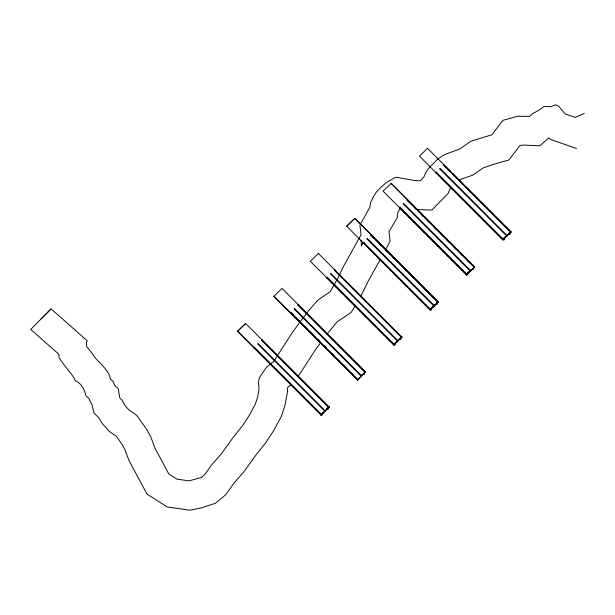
<?xml version="1.0" encoding="UTF-8"?>
<svg xmlns="http://www.w3.org/2000/svg" width="615" height="615" viewBox="0 0 615 615"><rect width="100%" height="100%" fill="white"/><g stroke="black" fill="none" stroke-linecap="round" stroke-linejoin="round"><path stroke-width="0.92" d="M334.683 269.877C333.722 270.492 335.052 269.516 335.083 270.269M371.068 234.845C370.107 235.46 371.437 234.484 371.468 235.245M407.453 199.814C406.492 200.429 407.822 199.46 407.845 200.213M443.822 164.943L443.438 165.066L510.604 232.278M237.536 331.3L245.639 323.475L329.094 407.038L320.999 414.933L237.536 331.3L245.639 323.475M254.241 347.221L253.826 347.721C254.925 348.82 253.08 347.621 254.241 347.221L321.399 414.541M258.6 352.487L258.992 352.887M262.313 340.333L261.921 339.826L261.513 340.218L328.679 407.537M263.366 357.261L263.766 357.661M266.687 344.707L267.079 345.107M268.14 362.035L268.532 362.435M357.377 380.062L365.479 371.952L357.384 379.901L273.921 296.276L282.016 288.443L365.471 372.006L357.377 380.062L356.984 379.501M271.453 349.481L271.853 349.874M272.906 366.809L273.306 367.209M277.673 371.583L278.072 371.975M280.993 359.022L281.393 359.421M282.446 376.349L282.846 376.749M285.76 363.796L286.16 364.195M287.213 381.123L287.612 381.523M290.534 368.57L290.926 368.969M294.985 317.463L295.377 317.855M291.987 385.897L292.379 386.297M298.698 305.301L298.306 304.794L297.898 305.186L365.064 372.506M299.751 322.229L300.151 322.629M296.753 390.671L297.153 391.071M303.064 309.676L303.464 310.075M300.066 378.11L300.466 378.509M304.525 327.003L304.917 327.403M301.527 395.445L301.919 395.837M307.838 314.45L308.238 314.849M304.84 382.884L305.24 383.283M309.291 331.777L309.691 332.177M306.293 400.211L306.693 400.611M312.605 319.223L313.004 319.615M309.606 387.658L310.006 388.057M318.401 253.465L401.849 337.082M314.057 336.551L314.457 336.951M311.059 404.985L311.459 405.385M317.378 323.997L317.771 324.389M318.831 341.325L319.223 341.717M315.833 409.759L316.225 410.159M322.145 328.764L322.544 329.163M319.147 397.205L319.546 397.598M323.598 346.091L323.997 346.491M320.992 415.094L329.094 406.984L320.992 415.094L320.6 414.533M326.919 333.538L327.311 333.937M323.921 401.972L324.313 402.371M331.37 282.431L331.762 282.831M328.372 350.865L328.764 351.265M324.835 411.235L257.677 343.916L258.077 343.524L325.243 410.843M331.685 338.312L332.085 338.711M336.136 287.205L336.536 287.597M333.138 355.639L333.538 356.039M339.449 274.644L339.849 275.043M336.451 343.085L336.851 343.478M340.902 291.979L341.302 292.371M337.904 360.413L338.304 360.813M430.139 309.998L346.699 226.159L354.786 218.387L438.249 301.888L430.139 309.998L429.754 309.437L431.776 307.492M344.223 279.418L344.615 279.817M341.225 347.852L341.625 348.251M345.676 296.745L346.076 297.145M342.678 365.187L343.078 365.579M348.989 284.192L349.389 284.591M345.991 352.626L346.391 353.025M350.442 301.519L350.842 301.919M347.444 369.953L347.844 370.353M353.763 288.965L354.155 289.358M350.765 357.4L351.157 357.799M355.216 306.293L355.608 306.693M352.218 374.727L352.61 375.127M358.53 293.739L358.929 294.131M355.532 362.174L355.931 362.573M359.983 311.067L360.382 311.459M357.784 379.509L290.626 312.189C289.465 312.597 291.302 313.788 290.211 312.689L290.618 312.297M363.296 298.506L363.696 298.905M360.298 366.947L360.697 367.339M367.747 247.399L368.147 247.799M364.749 315.833L365.149 316.233M361.22 376.203L294.062 308.884L294.462 308.492L361.628 375.811M368.07 303.28L368.47 303.679M365.072 371.714L365.456 372.275M372.521 252.173L372.921 252.573M369.523 320.607L369.923 321.007M375.834 239.619L376.234 240.011M372.836 308.054L373.236 308.453M377.287 256.947L377.687 257.339M374.289 325.381L374.689 325.781M380.608 244.386L381 244.785M377.61 312.827L378.002 313.22M382.061 261.721L382.453 262.113M379.063 330.155L379.455 330.555M385.374 249.16L385.774 249.559M382.376 317.601L382.776 317.993M468.83 271.815L466.139 274.413L466.524 274.974L474.634 266.864L391.171 183.355L474.619 267.025M386.827 266.487L387.227 266.887M383.829 334.929L384.229 335.321M390.148 253.934L390.54 254.333M387.15 322.368L387.542 322.767M391.601 271.261L391.993 271.661M388.603 339.695L388.995 340.095M394.915 258.707L395.314 259.1M391.916 327.142L392.316 327.541M396.368 276.035L396.767 276.435M393.754 345.03L401.864 336.92L393.754 345.03L393.369 344.469L394.715 343.17M394.169 344.477L327.011 277.157C325.85 277.565 327.687 278.756 326.596 277.657L327.003 277.273M399.681 263.481L400.081 263.873M396.683 331.916L397.082 332.315M404.132 212.367L404.532 212.767M401.134 280.809L401.534 281.201M397.605 341.171L330.447 273.852L330.847 273.46L398.013 340.779M404.455 268.248L404.847 268.647M401.449 337.474L334.283 270.154M401.457 336.689L401.841 337.251M408.906 217.141L409.298 217.541M405.908 285.583L406.307 285.975M412.219 204.587L412.619 204.987M409.221 273.022L409.621 273.421M413.672 221.915L414.072 222.315M410.674 290.349L411.074 290.749M416.993 209.361L417.385 209.753M413.995 277.796L414.387 278.195M418.446 226.689L418.838 227.081M415.448 295.123L415.84 295.523M421.759 214.128L422.159 214.527M418.761 282.569L419.161 282.962M423.212 231.463L423.612 231.855M420.214 299.897L420.614 300.297M426.526 218.902L426.925 219.301M423.527 287.343L423.927 287.735M427.979 236.229L428.378 236.629M424.98 304.671L425.38 305.063M431.3 223.675L431.699 224.075M428.301 292.11L428.701 292.509M436.158 172.069C435.766 173.246 435.774 173.092 436.158 172.069L503.324 239.389M432.752 241.003L433.152 241.403M436.066 228.449L436.466 228.849M433.068 296.884L433.467 297.283M440.517 177.343L440.917 177.735M437.519 245.777L437.918 246.177M433.99 306.139L366.824 238.82L367.232 238.436L434.398 305.755M440.84 233.223L441.232 233.615M437.834 302.442L370.668 235.122M437.842 301.658L438.226 302.219M445.291 182.109L445.683 182.509M442.293 250.551L442.685 250.943M449.004 169.955L448.596 169.717M445.606 237.99L446.006 238.389M450.057 186.883L450.457 187.283M447.059 255.325L447.459 255.717M453.77 174.729L453.363 174.491M450.372 242.764L450.772 243.163M454.831 191.657L455.223 192.057M451.833 260.091L452.225 260.491M455.146 247.538L455.546 247.937M459.597 196.431L459.997 196.831M456.599 264.865L456.999 265.265M459.912 252.311L460.312 252.704M464.363 201.205L464.763 201.597M461.365 269.639L461.765 270.039M467.684 188.644L468.077 189.043M464.686 257.085L465.078 257.477M469.137 205.971L469.529 206.371M466.524 274.974L474.634 266.864M466.939 274.421L399.773 207.101C398.589 207.478 400.465 208.708 399.366 207.601L466.531 274.805L474.626 266.918M472.451 193.418L472.85 193.817M469.453 261.852L469.852 262.251M473.904 210.745L474.303 211.145M470.375 271.107L403.209 203.788L403.617 203.404L470.783 270.723M477.225 198.191L477.617 198.591M474.219 267.41L407.053 200.09M474.227 266.626L474.611 267.187M478.678 215.519L479.07 215.919M481.991 202.965L482.391 203.357M483.444 220.293L483.844 220.685M486.757 207.732L487.157 208.131M488.21 225.067L488.61 225.459M491.531 212.506L491.923 212.905M492.984 229.833L493.384 230.233M496.297 217.28L496.697 217.679M497.75 234.607L498.15 235.007M501.071 222.053L501.463 222.453M502.909 239.942L419.461 156.102L427.556 148.323L511.011 231.886L502.909 239.942L502.524 239.381L505.215 236.783M505.838 226.827L506.237 227.219M506.76 236.083L439.594 168.764L440.002 168.372L507.167 235.691M254.518 347.744L255.34 348.382M273.598 366.84L274.421 367.47M290.903 312.72L291.725 313.35M292.671 385.928L293.501 386.558M309.983 331.808L310.806 332.438M327.288 277.688L328.11 278.318M311.751 405.016L312.013 405.646L312.697 405.562M329.056 350.896L329.317 351.526L330.001 351.442M321.291 414.564L322.114 415.194L321.991 414.172M346.368 296.776L347.191 297.414M363.673 242.656L364.357 243.348M348.136 369.984L348.959 370.622M365.441 315.864L366.271 316.502M382.745 261.744L382.799 262.167M389.287 339.726L389.549 340.356M406.592 285.606L406.853 286.236M423.904 231.486L424.043 232.024M441.209 177.366L441.263 177.789M425.672 304.694L426.502 305.332M442.977 250.574L443.123 251.12M436.304 303.825L437.134 304.463L437.004 303.441M460.289 196.462L460.343 196.885M462.057 269.67L462.203 270.208M479.362 215.55L479.416 215.973M450.764 187.06L448.227 193.302L431.938 209.999L416.578 209.584M264.112 357.161L264.742 357.984M268.886 361.928L268.97 362.604L269.654 362.696M283.192 376.249L283.822 377.072M305.271 326.903L305.901 327.726M287.966 381.023L288.043 381.692L288.727 381.792M341.656 291.871L342.286 292.694M302.273 395.337L302.903 396.16M324.343 345.991L324.974 346.814M307.039 400.111L307.123 400.78L307.808 400.88M401.887 280.701L401.879 281.255M384.575 334.821L384.659 335.49L385.344 335.59M420.96 299.789L420.96 300.351M436.419 302.826C435.997 304.479 438.564 303.041 436.911 302.549M385.397 250.136L390.095 241.241L389.003 231.694L397.213 217.772L397.943 211.883L400.327 208.654M363.127 242.787L361.336 246.108L361.182 240.457M360.836 296.107L368.408 280.74L380.208 259.661M297.983 376.718L316.302 348.444L320.784 342.701M355.093 306.039L351.165 312.405L336.935 322.037L326.734 334.437M343.516 364.964L343.416 365.633L344.054 365.902M40.913 319.162L50.73 309.23M261.513 340.326L261.913 339.934L329.087 407.145M297.891 305.294L298.298 304.902L365.471 372.113M326.665 408.691L328.687 406.746M361.028 375.611L362.373 374.312M508.59 233.546L510.604 231.594L510.996 232.155M320.592 414.695L322.614 412.75M396.052 342.04L398.074 340.095M429.747 309.606L435.136 304.417M466.124 274.574L471.521 269.385M502.509 239.543L504.531 237.598M430.162 309.676L438.249 301.888L430.154 309.837L362.981 242.625C364.072 243.725 362.227 242.533 363.388 242.133L430.554 309.453L429.201 308.092M502.932 239.612L511.011 231.832L502.916 239.781L435.751 172.569M401.856 336.974L393.769 344.869L326.596 277.657M391.171 183.355L383.076 191.18L466.539 274.697M318.401 253.411L310.306 261.244L393.777 344.761M346.691 226.212L354.786 218.387L438.234 302.057M291.318 384.429L287.259 387.881L287.597 391.255L285.106 404.939L281.432 416.24L273.867 430.292L265.595 442.946L256.178 454.685L243.794 471.943L234.315 482.744L225.643 494.791L215.435 503.285L201.174 507.929L189.851 510.212L167.18 506.96L147.016 494.053L129.15 460.881L124.707 449.211L122.308 444.753L116.466 436.366L109.631 431.615L102.059 423.258L99.053 418.031L94.034 413.049L91.574 403.255L90.413 402.141L89.037 398.62L85.946 395.829C84.486 389.449 81.572 383.537 75.353 380.662C71.202 372.052 63.822 365.933 59.132 357.584L58.817 354.217L30.75 329.456L51.068 308.868L87.345 340.871L86.315 342.155L86.753 346.822C91.743 351.964 94.779 358.76 100.391 363.119C104.504 367.947 109.147 372.429 110.362 378.963L113.183 381.5L114.713 385.421L118.303 388.857L119.748 397.89L121.924 400.05L125.314 405.938L128.704 409.682L136.661 415.286L146.77 429.485L150.852 437.08L154.995 448.151L168.764 473.911L176.989 479.162L189.028 480.884L201.32 477.486L204.933 474.48L211.345 465.224L221.331 453.855L233.639 436.758L242.787 425.342L249.252 415.44L255.256 404.293L257.593 397.09L259.069 389.018L258.469 383.153L259.161 378.056L266.549 367.163L273.421 361.781L293.163 331.293L308.292 310.982L317.886 300.059L330.117 291.779L338.15 277.842L343.055 267.225L361.028 234.807L359.913 225.121L369.892 207.186L370.438 202.742L373.343 196.9L376.134 192.372L380.424 187.698L386.666 182.332L395.691 177.189L415.333 180.633L420.176 180.764L423.996 176.843L426.018 171.862L430.515 166.281L438.572 158.347L444.814 154.496L459.836 148.961L470.921 141.204L491.915 134.77L502.962 120.325L517.769 116.25L529.538 116.381L532.444 113.806L539.147 110.062L543.983 106.495L550.863 106.718L555.568 104.788L558.643 106.195L565.239 113.967L575.217 117.427L584.25 113.414M430.546 309.022L431.323 309.237L431.446 308.361M327.464 408.675L328.241 408.483L328.156 407.807M458.767 180.011L472.797 175.144L482.921 168.064L493.345 164.405L508.851 160.023L520.006 145.44L524.349 145.079L539.847 145.793L548.788 137.875L550.763 139.544L576.516 148.469M460.973 197.146L460.543 197.084M400.742 208.316L400.196 208.162M480.054 216.234L479.623 216.173M499.134 235.322L498.704 235.268M443.669 251.266L443.238 251.204M383.437 262.436L382.891 262.282M462.749 270.354L462.319 270.293M402.518 281.524L401.972 281.378M421.59 300.612L421.044 300.466M361.359 311.782L360.728 311.513M380.439 330.87L379.801 330.609M436.981 173.299L436.581 173.138M456.061 192.395L455.661 192.226M475.134 211.483L474.649 211.199M494.214 230.571L493.722 230.287M419.676 227.419L419.276 227.258M438.749 246.515L438.349 246.346M457.829 265.603L457.345 265.319M473.243 268.386L473.727 269.232L472.689 269.086M378.517 257.677L378.033 257.393M397.598 276.773L397.113 276.489M416.678 295.861L416.132 295.438M337.366 287.935L336.82 287.52M356.446 307.023L355.901 306.608M375.519 326.119L374.981 325.696M300.981 322.967L300.435 322.552M320.061 342.055L319.516 341.64M339.142 361.143L338.596 360.728M259.83 353.225L259.269 352.664M358.222 379.124L358.706 379.962L357.669 379.816M278.91 372.313L278.341 371.752M297.983 391.401L297.422 390.84M317.063 410.497L316.502 409.928M321.891 413.288L322.375 414.126L321.338 413.98M451.141 187.598L450.741 187.198M470.221 206.686L469.822 206.294M489.294 225.774L488.902 225.382M503.962 238.151L504.3 238.974L503.316 238.966M433.836 241.718L433.437 241.318M452.917 260.806L452.517 260.414M373.605 252.888L373.205 252.488M392.685 271.976L392.285 271.576M411.758 291.064L411.343 290.526M332.454 283.146L332.039 282.6M351.526 302.234L351.111 301.696M400.673 337.604L401.011 338.419L400.027 338.411M400.619 338.473L400.865 339.403L399.904 339.003M296.069 318.178L295.654 317.632M315.141 337.266L314.726 336.72M334.222 356.354L333.807 355.808M353.302 375.442L352.887 374.904M446.236 182.77L445.96 182.286M509.266 233.439L510.073 233.446L510.166 232.77M504.046 239.081L504.039 240.042L503.193 239.55M472.881 268.463L473.565 268.563L473.781 267.802M428.932 236.89L428.647 236.406M448.004 255.978L447.728 255.494M467.715 273.245L467.823 274.121L466.931 273.99M467.661 274.113L467.654 275.074L466.808 274.582M368.7 248.06L368.416 247.576M387.773 267.148L387.496 266.664M370.468 321.268L370.192 320.784M364.426 372.69L364.626 373.451L363.734 373.559M364.372 373.559L364.48 374.435L363.534 374.174M357.868 379.201L358.668 379.209L358.768 378.54M443.838 164.782L444.23 165.181M445.867 166.819L450.618 171.57M452.655 173.607L457.406 178.358M458.759 179.718L463.51 184.469M465.547 186.506L511.004 231.993M407.722 200.882L409.759 202.919M414.51 207.67L416.547 209.707M421.298 214.458L423.328 216.495M427.402 220.57L429.439 222.607M434.182 227.358L436.22 229.395M440.97 234.146L443.008 236.183M447.074 240.257L449.111 242.295M453.862 247.046L455.899 249.083M460.643 253.834L462.003 255.194M467.431 260.622L468.791 261.982M372.698 237.267L374.051 238.628M379.486 244.055L380.839 245.416M385.59 250.167L386.943 251.527M392.37 256.955L393.731 258.315M405.262 269.854L406.623 271.215M412.05 276.642L413.403 278.003M424.942 289.542L426.295 290.903M431.722 296.33L433.083 297.691M334.468 284.737L335.821 286.098M347.352 297.637L348.713 298.99M354.14 304.425L355.501 305.786M367.032 317.325L368.385 318.685M373.82 324.113L375.173 325.473M386.704 337.012L388.065 338.373M291.971 313.658L293.332 315.018M298.759 320.446L300.112 321.806M304.863 326.557L306.9 328.595M311.651 333.345L313.004 334.706M317.755 339.457L319.792 341.494M324.543 346.245L326.58 348.282M331.324 353.033L333.361 355.07M337.435 359.145L339.465 361.182M344.216 365.933L346.253 367.97M351.004 372.721L353.041 374.758M273.929 296.222L357.392 379.739M328.679 406.907L329.071 407.307M255.586 348.69L258.3 351.403M262.374 355.478L265.088 358.191M269.162 362.266L271.192 364.303M275.266 368.377L277.98 371.091M282.054 375.165L284.768 377.879M288.158 381.277L290.872 383.991M294.939 388.065L297.652 390.779M301.727 394.853L304.44 397.567M307.831 400.965L310.544 403.678M314.619 407.753L317.332 410.466M237.544 331.247L321.007 414.764M484.274 220.862L484.113 220.462M465.201 201.766L465.032 201.374M404.97 212.936L404.801 212.544M431.392 309.23L431.13 310.16L430.423 309.614M394.161 344.054L394.938 344.262L395.153 343.508M328.103 408.675L328.095 409.467L327.203 409.336M509.074 234.054L509.758 234.453L510.166 233.777M395.153 344.508L394.599 345.207L394.038 344.646"/></g></svg>
